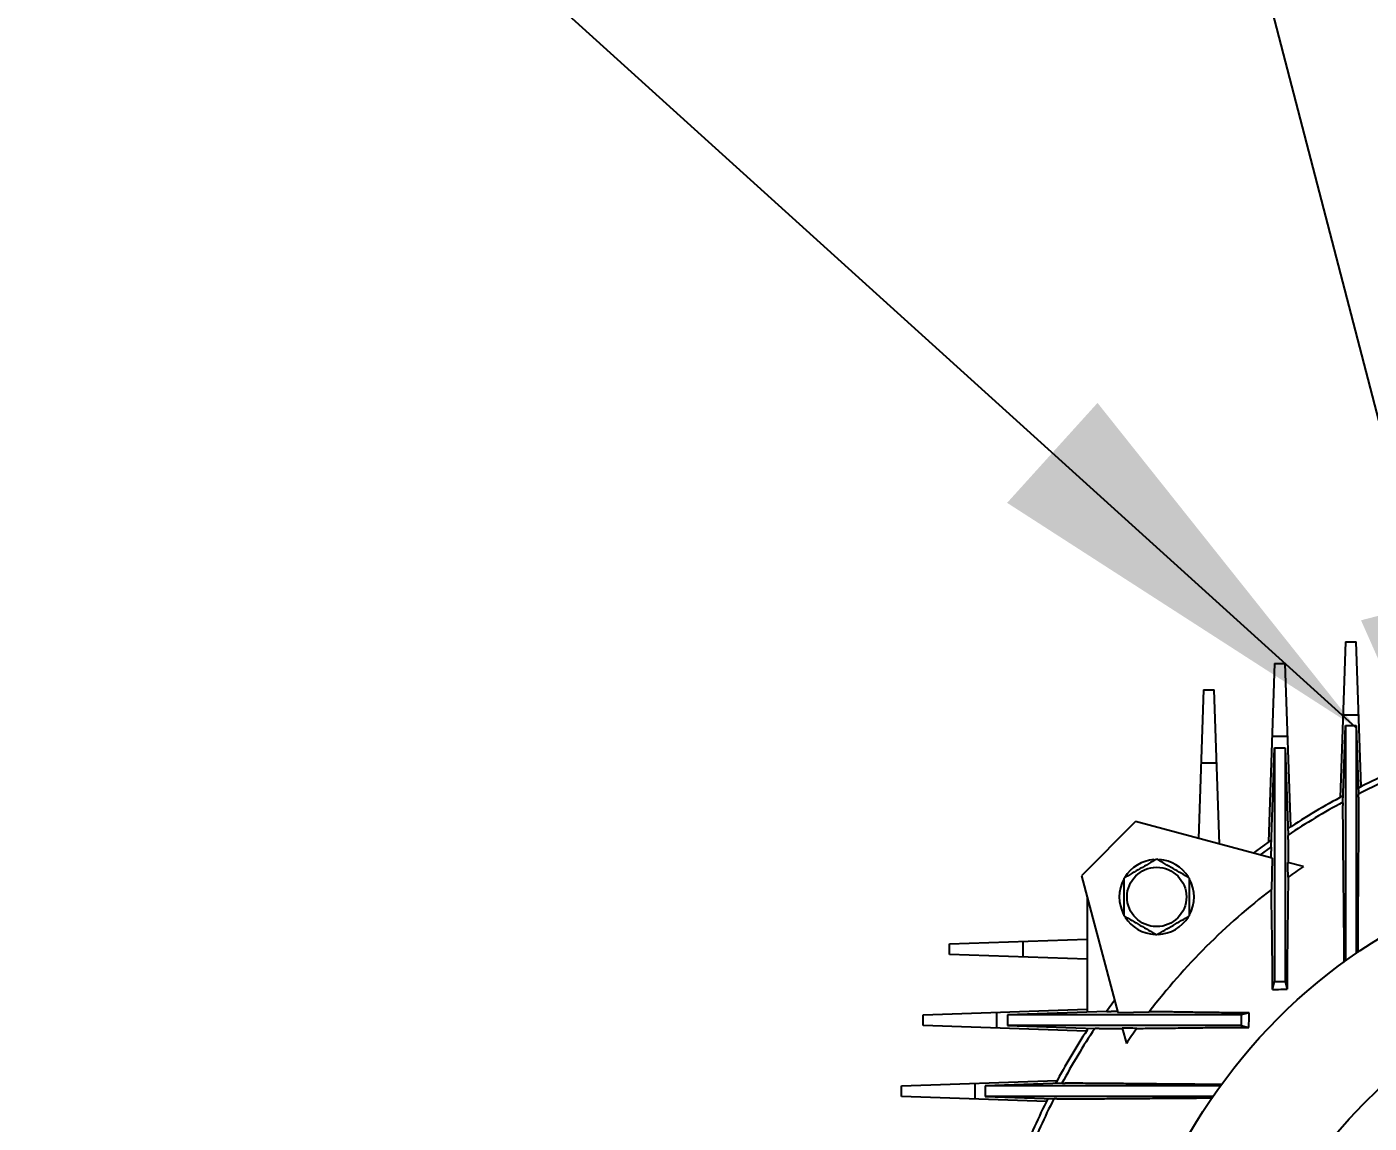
# Model space of a CAD drawing. Header units: millimetres. Extents: x 1293 to 41893, y 1011 to 26911.
# Drawn here: x 30032.4 to 30359.9, y 7050.2 to 7317.7 of the extents above; entities that cross this region are included whole.
import ezdxf

# ---------------------------------------------------------------- set-up
doc = ezdxf.new("R2010")
doc.units = ezdxf.units.MM
doc.header["$LTSCALE"] = 50
doc.layers.add('CAPA_1', color=7, linetype='Continuous')
doc.styles.add('SLDTEXTSTYLE0', font='TXT', dxfattribs={"width": 0.75})
doc.dimstyles.new('SLDDIMSTYLE0', dxfattribs={"dimtxt": 100, "dimasz": 100, "dimexe": 0, "dimexo": 0.0625, "dimgap": 25, "dimtad": 2, "dimdec": 0, "dimlfac": 1.5, "dimrnd": 1e-09, "dimzin": 12, "dimdsep": 46, "dimtxsty": 'SLDTEXTSTYLE0', "dimsah": 1, "dimcen": 0.09, "dimadec": 0, "dimazin": 3, "dimtfac": 1, "dimtdec": 0, "dimtofl": 0, "dimtmove": 0, "dimatfit": 3, "dimfxl": 1, "dimfrac": 2, "dimtolj": 1, "dimtzin": 12, "dimarcsym": 0})
doc.dimstyles.new('SLDDIMSTYLE3', dxfattribs={"dimtxt": 0.18, "dimasz": 100, "dimexe": 0, "dimexo": 0.0625, "dimgap": 0, "dimtad": 0, "dimtih": 1, "dimtoh": 1, "dimdec": 0, "dimrnd": 1e-09, "dimzin": 0, "dimdsep": 46, "dimtxsty": 'Standard', "dimsah": 1, "dimcen": 0.09, "dimadec": 0, "dimazin": 0, "dimtfac": 100, "dimtdec": 0, "dimtofl": 0, "dimtmove": 0, "dimatfit": 3, "dimfxl": 1, "dimfrac": 2, "dimtolj": 1, "dimtzin": 0, "dimarcsym": 0})

# ---------------------------------------------------------------- blocks, each defined once
blk = doc.blocks.new('_D_34')
at = {"layer": 'CAPA_1', "transparency": 16777216}
for p, q in [((29824.99, 6979.97), (29824.99, 7372.75)), ((30369.98, 6979.97), (29774.99, 6979.97)), ((29824.99, 6979.97), (29824.99, 6676.03))]:
    blk.add_line(p, q, dxfattribs=at)
for points in [[(29824.99, 6979.97), (29809.61, 6879.97), (29840.38, 6879.97)], [(29824.99, 6676.03), (29840.38, 6776.03), (29809.61, 6776.03)]]:
    blk.add_solid(points, dxfattribs=at)
at = {"layer": 'CAPA_1', "transparency": 16777216, "insert": (29696.09, 7151.09), "char_height": 100, "attachment_point": 1, "rotation": 90, "style": 'SLDTEXTSTYLE0'}
blk.add_mtext('456', dxfattribs=at)

msp = doc.modelspace()

# ---------------------------------------------------------------- linework, layer by layer
at = {"color": 7, "linetype": 'Continuous', "lineweight": 25}
for p, q in [((30354.1899651, 7167.6036662), (30352.8642476, 7129.6400846)), ((30354.1899651, 7167.6036662), (30356.7651351, 7167.6036662)), ((30357.9981876, 7132.2936626), (30356.7651351, 7167.6036662)), ((30336.8566317, 7162.345115), (30335.3352462, 7118.7783324)), ((30336.8566317, 7162.345115), (30339.4318018, 7162.345115)), ((30340.8232202, 7122.5001061), (30339.4318018, 7162.345115)), ((30319.5232984, 7155.9029219), (30318.2566884, 7119.6319573)), ((30319.5232984, 7155.9029219), (30322.0984685, 7155.9029219)), ((30323.4133291, 7118.2502396), (30322.0984685, 7155.9029219)), ((30357.3889346, 7149.7403867), (30353.5661656, 7149.7403867)), ((30340.0556013, 7144.4818355), (30336.2328323, 7144.4818355)), ((30353.532098, 7128.3663078), (30354.1899651, 7147.2051545)), ((30354.1899651, 7147.2051545), (30354.1899651, 7089.8082062)), ((30354.1899651, 7147.2051545), (30356.7651351, 7147.2051545)), ((30356.7651351, 7147.2051545), (30356.7651351, 7091.621931)), ((30356.7651351, 7147.2051545), (30357.3533018, 7130.3622654)), ((30336.0102059, 7117.4941162), (30336.8566317, 7141.7325795)), ((30336.8566317, 7141.7325795), (30336.8566317, 7084.730217)), ((30336.8566317, 7141.7325795), (30339.4318018, 7141.7325795)), ((30339.4318018, 7141.7325795), (30339.4318018, 7084.730217)), ((30339.4318018, 7141.7325795), (30340.1783154, 7120.3552258)), ((30322.7222679, 7138.0396424), (30318.8994989, 7138.0396424)), ((30302.8984978, 7123.7471721), (30289.6991713, 7110.5478455)), ((30336.2396472, 7114.813438), (30302.8984978, 7123.7471721)), ((30340.1876916, 7119.4011866), (30340.1819772, 7119.7179488)), ((30336.0058844, 7116.8379453), (30335.9996447, 7116.5061433)), ((30336.2396472, 7114.813438), (30336.0731774, 7107.1627811)), ((30343.86783, 7112.7694726), (30340.073712, 7113.7861034)), ((30289.6991713, 7110.5478455), (30298.6329053, 7077.2066961)), ((30291.1133848, 7105.2699286), (30291.1133848, 7077.2671613)), ((30257.5434214, 7093.9230449), (30291.1133848, 7095.0953339)), ((30257.5434214, 7091.3478749), (30257.5434214, 7093.9230449)), ((30275.4067009, 7094.5468444), (30275.4067009, 7090.7240754)), ((30357.12989, 7093.3376421), (30357.1271081, 7091.8026639)), ((30291.1133848, 7090.1755859), (30257.5434214, 7091.3478749)), ((30353.8210268, 7089.3966739), (30353.8181944, 7091.0356566)), ((30336.3666542, 7082.7774624), (30336.8566317, 7084.730217)), ((30336.8566317, 7084.730217), (30339.4318018, 7084.730217)), ((30339.4318018, 7084.730217), (30339.8988942, 7082.8686687)), ((30251.1012283, 7076.5897116), (30291.1133848, 7077.9869669)), ((30251.1012283, 7074.0145415), (30251.1012283, 7076.5897116)), ((30268.9645078, 7077.213511), (30268.9645078, 7073.3907421)), ((30295.9522271, 7077.4361374), (30271.7137638, 7076.5897116)), ((30328.7161263, 7076.5897116), (30271.7137638, 7076.5897116)), ((30271.7137638, 7076.5897116), (30271.7137638, 7074.0145415)), ((30296.6083981, 7077.4404589), (30296.9402, 7077.4466986)), ((30298.6329053, 7077.2066961), (30306.2835623, 7077.3731659)), ((30330.6688809, 7077.0796891), (30328.7161263, 7076.5897116)), ((30328.7161263, 7076.5897116), (30328.7161263, 7074.0145415)), ((30290.9462372, 7072.6231231), (30251.1012283, 7074.0145415)), ((30271.7137638, 7074.0145415), (30293.0911175, 7073.2680279)), ((30328.7161263, 7074.0145415), (30271.7137638, 7074.0145415)), ((30291.1133848, 7073.3370918), (30291.1133848, 7072.8797422)), ((30294.0451567, 7073.2586517), (30293.7283946, 7073.2643661)), ((30299.6602399, 7073.3726313), (30300.6768707, 7069.5785133)), ((30328.7161263, 7074.0145415), (30330.5776747, 7073.5474491)), ((30245.8426771, 7059.2563782), (30283.8062587, 7060.5820957)), ((30245.8426771, 7056.6812082), (30245.8426771, 7059.2563782)), ((30263.7059566, 7059.8801777), (30263.7059566, 7056.0574087)), ((30285.0800355, 7059.9142453), (30266.2411888, 7059.2563782)), ((30323.6381371, 7059.2563782), (30266.2411888, 7059.2563782)), ((30266.2411888, 7059.2563782), (30266.2411888, 7056.6812082)), ((30324.0180563, 7059.6253712), (30322.4106867, 7059.6281489)), ((30281.1526807, 7055.4481557), (30245.8426771, 7056.6812082)), ((30266.2411888, 7056.6812082), (30283.0840779, 7056.0930415)), ((30321.8244123, 7056.6812082), (30266.2411888, 7056.6812082)), ((30320.1087012, 7056.3164533), (30321.7091511, 7056.3193539))]:
    msp.add_line(p, q, dxfattribs=at)
at = {"color": 7, "linetype": 'Continuous', "lineweight": 25, "flags": 128}
for points in [[(30353.532098, 7128.3663078), (30353.530653, 7128.0267728), (30353.5295131, 7127.759868)], [(30357.355517, 7129.7664116), (30357.3542745, 7130.1001472), (30357.3533018, 7130.3622654)], [(30336.0731687, 7119.2971338), (30335.2056722, 7118.6866292), (30331.596147, 7116.0576601)], [(30340.1819772, 7119.7179488), (30340.1799229, 7120.0749289), (30340.1783154, 7120.3552258)], [(30336.0148052, 7117.6258229), (30333.3198788, 7115.6776187), (30333.2385717, 7115.6175738)], [(30336.0102059, 7117.4941162), (30336.0077906, 7117.1267954), (30336.0058844, 7116.8379453)], [(30297.8287696, 7080.2077716), (30297.7687246, 7080.1264645), (30295.8205205, 7077.4315381)], [(30295.9522271, 7077.4361374), (30296.3195479, 7077.4385527), (30296.6083981, 7077.4404589)], [(30293.7283946, 7073.2643661), (30293.3714144, 7073.2664204), (30293.0911175, 7073.2680279)], [(30285.0800355, 7059.9142453), (30285.4195705, 7059.9156903), (30285.6864753, 7059.9168302)], [(30283.6799317, 7056.0908263), (30283.3461961, 7056.0920689), (30283.0840779, 7056.0930415)]]:
    msp.add_lwpolyline(points, dxfattribs=at)
at = {"color": 7, "linetype": 'Continuous', "lineweight": 25}
for centre, radius in [((30433.4775501, 6979.9687932), 135.4666667), ((30308.0839476, 7105.3623957), 7.2376043), ((30433.4775501, 6979.9687932), 106.0026667)]:
    msp.add_circle(centre, radius, dxfattribs=at)
for centre, radius, start, end in [((30433.4775501, 6979.9687932), 170, 111.542548075, 116.622792971), ((30433.4775501, 6979.9687932), 168.6666667, 111.740036857, 116.830552084), ((30433.4775501, 6979.9687932), 170, 118.029484268, 123.309756788), ((30433.4775501, 6979.9687932), 168.6666667, 118.291642597, 123.585653944), ((30308.0839476, 7105.3623957), 9.1333333, 94.185896344, 148.700935667), ((30308.0839476, 7105.3623957), 9.1333333, 32.215763126, 85.814103656), ((30433.4775501, 6979.9687932), 160.2058749, 124.010238226, 125.627640083), ((30308.0839476, 7105.3623957), 9.1333333, 151.848273977, 207.987700373), ((30308.0839476, 7105.3623957), 9.1333333, 331.439667159, 28.579701822), ((30433.4775501, 6979.9687932), 160.2058749, 127.444669982, 142.555330018), ((30308.0839476, 7105.3623957), 9.1333333, 212.524280912, 267.491573447), ((30308.0839476, 7105.3623957), 9.1333333, 272.247336603, 327.767506255), ((30433.4775501, 6979.9687932), 170, 146.870377703, 151.970515732), ((30433.4775501, 6979.9687932), 168.6666667, 146.414346056, 151.708357403), ((30433.4775501, 6979.9687932), 160.2058749, 144.372359917, 145.989761774), ((30433.4775501, 6979.9687932), 170, 153.377207029, 158.457451925), ((30433.4775501, 6979.9687932), 168.6666667, 153.169447916, 158.259963143)]:
    msp.add_arc(centre, radius, start, end, dxfattribs=at)
for points, knots in [([(30353.5295131, 7127.759868), (30353.5294458, 7127.7489593), (30353.5293256, 7127.7294795), (30353.5289802, 7127.7035775), (30353.5288282, 7127.6921805)], [0, 0, 0, 0, 0.5599970975, 1, 1, 1, 1]), ([(30353.75021, 7102.3366216), (30353.7318208, 7104.0001994), (30353.6952521, 7107.3083832), (30353.6548001, 7111.3806751), (30353.6242145, 7114.6702962), (30353.6014563, 7117.267983), (30353.5784045, 7120.0489612), (30353.5575835, 7122.8152764), (30353.5408324, 7125.2489512), (30353.5310325, 7126.9878228), (30353.5295621, 7127.4576744), (30353.5288282, 7127.6921805)], [0, 0, 0, 0, 0.1271802135, 0.2529100293, 0.3359930261, 0.4185141667, 0.5005385336, 0.6260842888, 0.7507249022, 0.8755850944, 1, 1, 1, 1]), ([(30357.3561463, 7129.7003169), (30357.3560616, 7129.4523202), (30357.3558921, 7128.9557852), (30357.3489634, 7127.0792894), (30357.3377977, 7124.4503054), (30357.3199904, 7121.0828966), (30357.2960057, 7117.0968613), (30357.2646697, 7112.6035967), (30357.2261814, 7107.7061972), (30357.1942099, 7104.2035813), (30357.1781416, 7102.4432253)], [0, 0, 0, 0, 0.1246680837, 0.2496083763, 0.3741983515, 0.4994072719, 0.6238308817, 0.7491925716, 0.8739483985, 1, 1, 1, 1]), ([(30357.3561463, 7129.7003169), (30357.3559713, 7129.7142969), (30357.3556587, 7129.7392613), (30357.3555603, 7129.7581157), (30357.355517, 7129.7664116)], [0, 0, 0, 0, 0.5599973733, 1, 1, 1, 1]), ([(30340.1876916, 7119.4011866), (30340.1899449, 7119.1670264), (30340.1944562, 7118.698213), (30340.1956261, 7117.4455039), (30340.1913592, 7115.8397305), (30340.1838998, 7114.453821), (30340.1801524, 7113.7575828)], [0, 0, 0, 0, 0.2482609253, 0.4970446869, 0.7473307412, 1, 1, 1, 1]), ([(30335.9983705, 7114.8780879), (30335.9973437, 7115.2261332), (30335.9952957, 7115.9203948), (30335.9981976, 7116.311237), (30335.9996447, 7116.5061433)], [0, 0, 0, 0, 0.5013172046, 1, 1, 1, 1]), ([(30340.1552007, 7110.1873075), (30340.140638, 7110.8590983), (30340.1146333, 7112.0587233), (30340.0862157, 7113.2582934), (30340.073712, 7113.7861034)], [0, 0, 0, 0, 0.5600006643, 1, 1, 1, 1]), ([(30300.0839476, 7109.9811979), (30300.0839476, 7108.4443114), (30300.0839476, 7105.3651517), (30300.0839476, 7102.2859086), (30300.0839476, 7100.7435936)], [0, 0, 0, 0, 0.4991252804, 1, 1, 1, 1]), ([(30316.0839476, 7100.7435936), (30316.0839476, 7102.2859086), (30316.0839476, 7105.3651517), (30316.0839476, 7108.4443114), (30316.0839476, 7109.9811979)], [0, 0, 0, 0, 0.5008747196, 1, 1, 1, 1]), ([(30340.1552007, 7110.1873075), (30340.1435543, 7108.8432421), (30340.1200718, 7106.1332138), (30340.0680829, 7101.4161063), (30340.0228401, 7097.9803591), (30340.0000153, 7096.2470404)], [0, 0, 0, 0, 0.3277587796, 0.6608573932, 1, 1, 1, 1]), ([(30336.2388497, 7096.0494902), (30336.216722, 7097.4155872), (30336.172806, 7100.1268281), (30336.1170524, 7103.8692848), (30336.0877327, 7106.0701804), (30336.0731774, 7107.1627811)], [0, 0, 0, 0, 0.338365905, 0.6715419618, 1, 1, 1, 1]), ([(30353.8181944, 7091.0356566), (30353.8125339, 7092.9760301), (30353.8012981, 7096.8275742), (30353.7671531, 7100.5095782), (30353.75021, 7102.3366216)], [0, 0, 0, 0, 0.5037910466, 1, 1, 1, 1]), ([(30357.1781416, 7102.4432253), (30357.1664238, 7100.9605323), (30357.142833, 7097.9755196), (30357.1342232, 7094.890363), (30357.12989, 7093.3376421)], [0, 0, 0, 0, 0.4967124583, 1, 1, 1, 1]), ([(30336.3666542, 7082.7774624), (30336.3577328, 7084.3270124), (30336.3400279, 7087.4021596), (30336.2978114, 7091.8544481), (30336.2584009, 7094.658455), (30336.2388497, 7096.0494902)], [0, 0, 0, 0, 0.3385470683, 0.6718608823, 1, 1, 1, 1]), ([(30340.0000153, 7096.2470404), (30339.9760482, 7094.1014128), (30339.9276319, 7089.7669838), (30339.9085368, 7085.1833258), (30339.8988942, 7082.8686687)], [0, 0, 0, 0, 0.4950196669, 1, 1, 1, 1]), ([(30336.3666542, 7082.7774624), (30337.023938, 7082.796033), (30338.1976995, 7082.829196), (30339.3790689, 7082.8566072), (30339.8988942, 7082.8686687)], [0, 0, 0, 0, 0.5599807063, 1, 1, 1, 1]), ([(30298.5682554, 7077.4479728), (30298.2202101, 7077.4489996), (30297.5259485, 7077.4510477), (30297.1351063, 7077.4481457), (30296.9402, 7077.4466986)], [0, 0, 0, 0, 0.5013172046, 1, 1, 1, 1]), ([(30317.3968531, 7077.2074936), (30316.0307561, 7077.2296213), (30313.3195152, 7077.2735373), (30309.5770585, 7077.3292909), (30307.3761629, 7077.3586106), (30306.2835623, 7077.3731659)], [0, 0, 0, 0, 0.338365905, 0.6715419618, 1, 1, 1, 1]), ([(30330.6688809, 7077.0796891), (30329.1385082, 7077.0884955), (30326.0819651, 7077.1060842), (30321.6278026, 7077.1481236), (30318.8054941, 7077.1877271), (30317.3968531, 7077.2074936)], [0, 0, 0, 0, 0.3343405913, 0.6677630743, 1, 1, 1, 1]), ([(30330.5776747, 7073.5474491), (30330.593151, 7074.2088853), (30330.6207871, 7075.3900149), (30330.6541857, 7076.5634023), (30330.6688809, 7077.0796891)], [0, 0, 0, 0, 0.5600031008, 1, 1, 1, 1]), ([(30294.0451567, 7073.2586517), (30294.2793169, 7073.2563984), (30294.7481303, 7073.2518871), (30296.0008394, 7073.2507172), (30297.6066129, 7073.2549841), (30298.9925223, 7073.2624435), (30299.6887605, 7073.2661909)], [0, 0, 0, 0, 0.2482609253, 0.4970446869, 0.7473307412, 1, 1, 1, 1]), ([(30303.2590358, 7073.2911426), (30302.587245, 7073.3057053), (30301.3876201, 7073.33171), (30300.1880499, 7073.3601276), (30299.6602399, 7073.3726313)], [0, 0, 0, 0, 0.5600006607, 1, 1, 1, 1]), ([(30303.2590358, 7073.2911426), (30304.6031012, 7073.302789), (30307.3131296, 7073.3262715), (30312.030237, 7073.3782604), (30315.4659843, 7073.4235032), (30317.1993029, 7073.446328)], [0, 0, 0, 0, 0.3277587796, 0.6608573932, 1, 1, 1, 1]), ([(30317.1993029, 7073.446328), (30318.6286405, 7073.4627413), (30321.4962223, 7073.49567), (30325.9800687, 7073.5289741), (30329.0423965, 7073.5412797), (30330.5776747, 7073.5474491)], [0, 0, 0, 0, 0.3313579454, 0.6647806567, 1, 1, 1, 1]), ([(30285.6864753, 7059.9168302), (30285.697384, 7059.9168975), (30285.7168638, 7059.9170178), (30285.7427658, 7059.9173631), (30285.7541628, 7059.9175151)], [0, 0, 0, 0, 0.5599970975, 1, 1, 1, 1]), ([(30311.1097217, 7059.6961333), (30309.4461294, 7059.7145213), (30306.1379193, 7059.7510875), (30301.5654716, 7059.7965239), (30297.4113608, 7059.8345123), (30293.739479, 7059.8653496), (30290.6311897, 7059.8887628), (30288.1973515, 7059.9055098), (30286.4585285, 7059.9153127), (30285.9886711, 7059.9167819), (30285.7541628, 7059.9175151)], [0, 0, 0, 0, 0.1271932828, 0.2529358203, 0.3773101776, 0.5004884103, 0.6260475426, 0.7506998873, 0.8755729959, 1, 1, 1, 1]), ([(30322.4106867, 7059.6281489), (30320.4827588, 7059.6336988), (30316.6311607, 7059.6447862), (30312.9488445, 7059.6790303), (30311.1097217, 7059.6961333)], [0, 0, 0, 0, 0.5005527221, 1, 1, 1, 1]), ([(30283.7460264, 7056.090197), (30283.7320464, 7056.090372), (30283.707082, 7056.0906846), (30283.6882277, 7056.090783), (30283.6799317, 7056.0908263)], [0, 0, 0, 0, 0.5599973733, 1, 1, 1, 1]), ([(30283.7460264, 7056.090197), (30283.9940238, 7056.0902811), (30284.4905587, 7056.0904495), (30286.3670604, 7056.0973804), (30288.996044, 7056.1085456), (30292.3634612, 7056.126353), (30296.3494906, 7056.1503378), (30300.8427607, 7056.1816733), (30305.7401515, 7056.2201635), (30309.2427673, 7056.2521339), (30311.003118, 7056.2682017)], [0, 0, 0, 0, 0.124668453, 0.249608378, 0.3741990934, 0.4994072733, 0.6238316215, 0.7491925727, 0.8739487773, 1, 1, 1, 1]), ([(30311.003118, 7056.2682017), (30312.4838663, 7056.2798777), (30315.468737, 7056.303414), (30318.5539931, 7056.3120842), (30320.1087012, 7056.3164533)], [0, 0, 0, 0, 0.496084596, 1, 1, 1, 1])]:
    msp.add_open_spline(points, degree=3, knots=knots, dxfattribs=at)
for points in [[(30308.0839476, 7114.6000001), (30306.7506142, 7113.8301997), (30304.0839476, 7112.290599), (30301.4172809, 7110.7509983), (30300.0839476, 7109.9811979)], [(30316.0839476, 7109.9811979), (30314.7506142, 7110.7509983), (30312.0839476, 7112.290599), (30309.4172809, 7113.8301997), (30308.0839476, 7114.6000001)], [(30300.0839476, 7100.7435936), (30301.4172809, 7099.9737932), (30304.0839476, 7098.4341925), (30306.7506142, 7096.8945918), (30308.0839476, 7096.1247914)], [(30308.0839476, 7096.1247914), (30309.4172809, 7096.8945918), (30312.0839476, 7098.4341925), (30314.7506142, 7099.9737932), (30316.0839476, 7100.7435936)]]:
    msp.add_open_spline(points, degree=3, dxfattribs=at)

# ---------------------------------------------------------------- dimensions: what is measured, and where the dimension line sits
at = {"layer": 'CAPA_1'}
dim = msp.add_linear_dim(base=(29824.9938655, 6676.0314599), p1=(30433.4775501, 6979.9687932), p2=(29536.8442232, 6676.0314599), angle=90, dimstyle='SLDDIMSTYLE0', dxfattribs=at)
dim.commit()
dim.dimension.update_dxf_attribs({"geometry": '_D_34', "text_midpoint": (29824.9938655, 7261.9200793), "dimtype": 160})

# ---------------------------------------------------------------- leaders
for points in [[(30398.9885691, 7080.2038945), (30172.6589744, 7952.0765903)], [(30356.7651351, 7146.6246634), (29845.8396507, 7608.9030482)]]:
    msp.add_leader(points, dimstyle='SLDDIMSTYLE3', dxfattribs=at)

doc.saveas('drawing.dxf')
